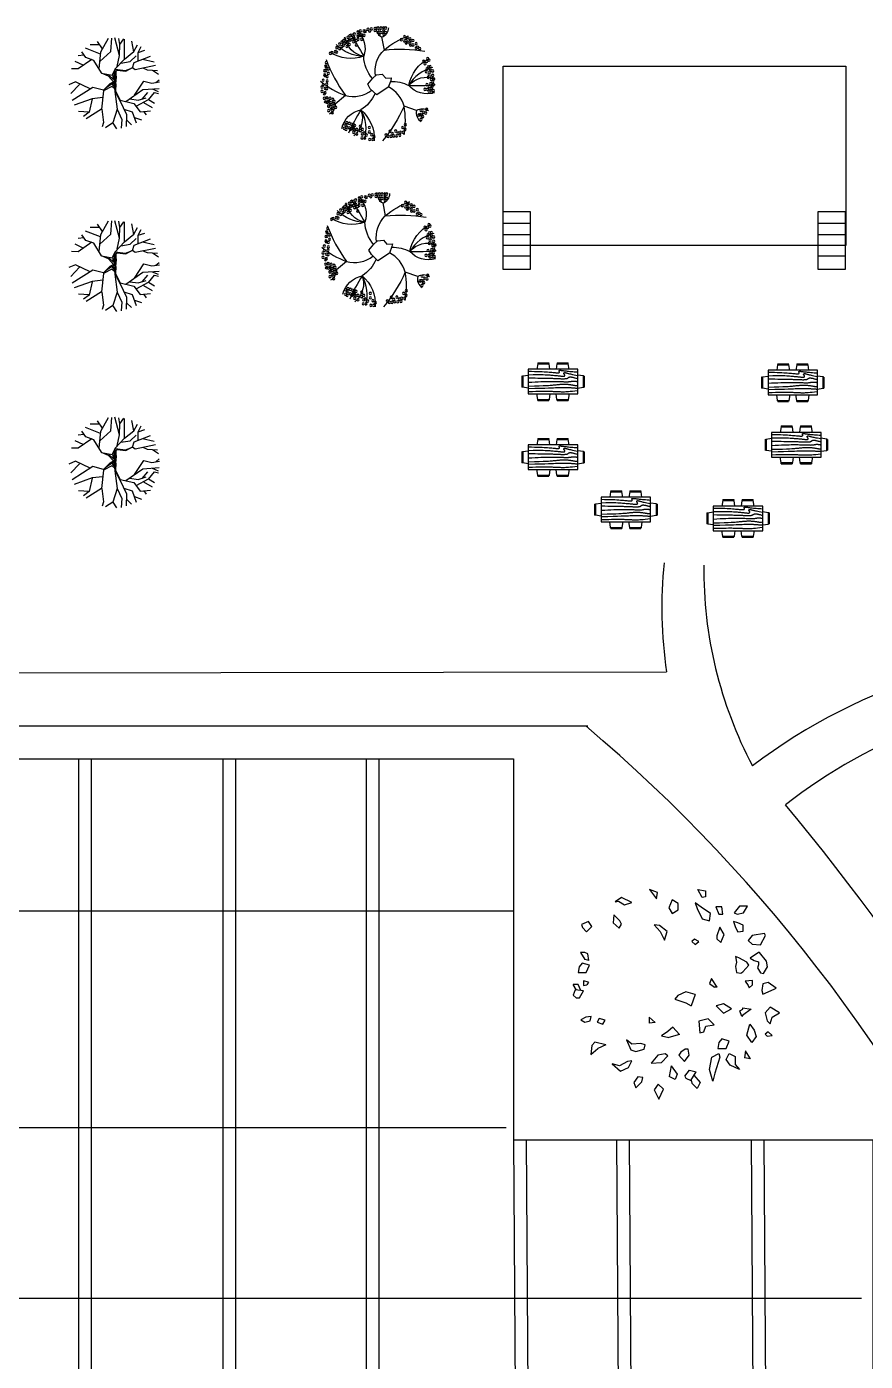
# Model space of a CAD drawing. Header units: millimetres. Extents: x -17017 to 2697, y 1903 to 18260.
# Drawn here: x -16960.28 to -16956.95, y 18242.68 to 18247.98 of the extents above; entities that cross this region are included whole.
import ezdxf

# ---------------------------------------------------------------- set-up
doc = ezdxf.new("R2010")
doc.units = ezdxf.units.MM
doc.linetypes.add('0', pattern=[0])
for name, color, linetype in [('1', 7, 'Continuous'), ('3DJORDAN', 30, 'Continuous'), ('55', 7, 'Continuous'), ('CAY', 94, 'Continuous'), ('TF1', 6, 'Continuous')]:
    doc.layers.add(name, color=color, linetype=linetype)

# ---------------------------------------------------------------- blocks, each defined once
blk = doc.blocks.new('A$C5AA32782')
at = {"layer": 'CAY'}
for p, q in [((452.9, 931.4, 0), (426.3, 893.8, 0)), ((456.2, 922, 0), (452.9, 931.4, 0)), ((479.5, 870.3, 0), (456.2, 922, 0)), ((566, 945.5, 0), (539.4, 903.2, 0)), ((585.9, 912.6, 0), (566, 945.5, 0)), ((211.1, 882.5, 0), (201.2, 877.8, 0)), ((201.2, 877.8, 0), (211.1, 821.4, 0)), ((254.4, 859, 0), (211.1, 882.5, 0)), ((251, 821.4, 0), (254.4, 859, 0)), ((328.5, 887.1, 0), (288.5, 854.2, 0)), ((355.1, 891.8, 0), (328.5, 887.1, 0)), ((385, 873, 0), (355.1, 891.8, 0)), ((358.4, 844.8, 0), (381.7, 858.9, 0)), ((381.7, 858.9, 0), (385, 873, 0)), ((426.3, 893.8, 0), (432.9, 870.3, 0)), ((432.9, 870.3, 0), (462.9, 865.6, 0)), ((462.9, 865.6, 0), (479.5, 870.3, 0)), ((539.4, 903.2, 0), (566, 879.7, 0)), ((566, 879.7, 0), (602.6, 889.1, 0)), ((615.9, 903.2, 0), (585.9, 912.6, 0)), ((602.6, 889.1, 0), (615.9, 903.2, 0)), ((669.1, 912.6, 0), (652.5, 893.8, 0)), ((652.5, 893.8, 0), (662.4, 879.7, 0)), ((662.4, 879.7, 0), (672.4, 889.1, 0)), ((672.4, 889.1, 0), (669.1, 912.6, 0)), ((107, 781, 0), (77, 799.8, 0)), ((77, 799.8, 0), (77, 762.2, 0)), ((211.1, 821.4, 0), (234.4, 802.6, 0)), ((234.4, 802.6, 0), (251, 821.4, 0)), ((288.5, 854.2, 0), (288.5, 849.5, 0)), ((288.5, 849.5, 0), (315.2, 811.9, 0)), ((333.7, 796.5, 0), (313.8, 759, 0)), ((315.2, 811.9, 0), (325.1, 830.7, 0)), ((325.1, 830.7, 0), (331.8, 849.5, 0)), ((331.8, 849.5, 0), (345.1, 849.5, 0)), ((347, 805.9, 0), (333.7, 796.5, 0)), ((345.1, 849.5, 0), (358.4, 844.8, 0)), ((377, 777.7, 0), (347, 805.9, 0)), ((436.8, 821.9, 0), (416.8, 821.9, 0)), ((416.8, 821.9, 0), (420.1, 789, 0)), ((420.1, 789, 0), (440.1, 803.1, 0)), ((450.1, 807.8, 0), (436.8, 821.9, 0)), ((440.1, 803.1, 0), (450.1, 807.8, 0)), ((542.4, 778.7, 0), (549.1, 816.3, 0)), ((549.1, 816.3, 0), (575.7, 778.7, 0)), ((617.8, 810.6, 0), (644.5, 829.4, 0)), ((667.7, 796.5, 0), (617.8, 810.6, 0)), ((644.5, 829.4, 0), (674.4, 838.7, 0)), ((701, 820, 0), (667.7, 796.5, 0)), ((674.4, 838.7, 0), (701, 820, 0)), ((776.2, 813.8, 0), (739, 790.4, 0)), ((776.2, 813.8, 0), (772.2, 785.7, 0)), ((77, 762.2, 0), (107, 738.7, 0)), ((113.6, 752.8, 0), (107, 781, 0)), ((107, 738.7, 0), (113.6, 752.8, 0)), ((152.9, 755.4, 0), (147.3, 735.9, 0)), ((147.3, 735.9, 0), (175, 743.7, 0)), ((163.9, 778.9, 0), (152.9, 755.4, 0)), ((191.6, 778.9, 0), (163.9, 778.9, 0)), ((175, 743.7, 0), (194.4, 755.4, 0)), ((194, 755.2, 0), (191.6, 778.9, 0)), ((313.8, 759, 0), (307.1, 744.9, 0)), ((307.1, 744.9, 0), (333.7, 749.6, 0)), ((333.7, 749.6, 0), (353.7, 744.9, 0)), ((353.7, 744.9, 0), (380.3, 749.6, 0)), ((383.6, 768.3, 0), (377, 777.7, 0)), ((380.3, 749.6, 0), (383.6, 768.3, 0)), ((549.1, 778.7, 0), (542.4, 778.7, 0)), ((555.7, 764.6, 0), (549.1, 778.7, 0)), ((582.4, 774, 0), (555.7, 764.6, 0)), ((575.7, 778.7, 0), (582.4, 774, 0)), ((739, 790.4, 0), (772.2, 785.7, 0)), ((752.3, 715.2, 0), (765.6, 743.4, 0)), ((765.6, 743.4, 0), (802.2, 743.4, 0)), ((802.2, 743.4, 0), (825.4, 762.2, 0)), ((825.4, 762.2, 0), (805.5, 719.9, 0)), ((113.6, 687.1, 0), (80.3, 682.4, 0)), ((80.3, 682.4, 0), (80.3, 654.2, 0)), ((113.6, 668.3, 0), (113.6, 687.1, 0)), ((206.1, 691.9, 0), (172.9, 673.1, 0)), ((172.9, 673.1, 0), (212.8, 659, 0)), ((242.7, 677.8, 0), (206.1, 691.9, 0)), ((226.1, 659, 0), (242.7, 677.8, 0)), ((547, 726.4, 0), (523.7, 688.8, 0)), ((523.7, 688.8, 0), (533.7, 655.9, 0)), ((533.7, 655.9, 0), (566.9, 688.8, 0)), ((566.9, 688.8, 0), (547, 726.4, 0)), ((695, 715.3, 0), (685, 682.5, 0)), ((685, 682.5, 0), (701.6, 668.4, 0)), ((728.2, 701.2, 0), (695, 715.3, 0)), ((728.2, 663.7, 0), (728.2, 701.2, 0)), ((778.9, 701.1, 0), (752.3, 715.2, 0)), ((752.3, 668.3, 0), (768.9, 673, 0)), ((768.9, 673, 0), (842.1, 649.5, 0)), ((805.5, 719.9, 0), (778.9, 701.1, 0)), ((80.3, 654.2, 0), (113.6, 668.3, 0)), ((110.8, 630, 0), (80.9, 587.7, 0)), ((144.1, 625.3, 0), (110.8, 630, 0)), ((134.1, 592.4, 0), (144.1, 625.3, 0)), ((212.8, 659, 0), (226.1, 659, 0)), ((447.5, 660.3, 0), (407.6, 634.6, 0)), ((407.6, 634.6, 0), (430.9, 625.3, 0)), ((430.9, 625.3, 0), (447.5, 648.7, 0)), ((447.5, 660.3, 0), (447.5, 648.7, 0)), ((619.8, 646.7, 0), (593.2, 618.5, 0)), ((593.2, 618.5, 0), (603.2, 576.2, 0)), ((626.5, 609.1, 0), (619.8, 646.7, 0)), ((701.6, 668.4, 0), (728.2, 663.7, 0)), ((768.9, 635.4, 0), (752.3, 668.3, 0)), ((825.4, 626, 0), (768.9, 635.4, 0)), ((878.7, 640.1, 0), (825.4, 626, 0)), ((842.1, 649.5, 0), (878.7, 640.1, 0)), ((0.4, 572.3, 0), (5.9, 607.5, 0)), ((36.4, 591.8, 0), (0.4, 572.3, 0)), ((5.9, 607.5, 0), (33.6, 607.5, 0)), ((33.6, 607.5, 0), (36.4, 591.8, 0)), ((80.9, 587.7, 0), (60.9, 559.5, 0)), ((60.9, 559.5, 0), (87.6, 568.9, 0)), ((87.6, 568.9, 0), (134.1, 592.4, 0)), ((238.2, 576, 0), (227.1, 556.4, 0)), ((227.1, 556.4, 0), (238.2, 544.7, 0)), ((252.1, 560.3, 0), (238.2, 576, 0)), ((238.2, 544.7, 0), (252.1, 560.3, 0)), ((480.7, 559.5, 0), (469.6, 517.6, 0)), ((480.7, 559.5, 0), (532.8, 541.1, 0)), ((603.2, 576.2, 0), (656.4, 580.9, 0)), ((653.1, 599.7, 0), (626.5, 609.1, 0)), ((656.4, 580.9, 0), (653.1, 599.7, 0)), ((827.9, 533.9, 0), (835.1, 563.5, 0)), ((875, 540, 0), (835.1, 563.5, 0)), ((851.7, 554.1, 0), (885, 582.3, 0)), ((885, 582.3, 0), (911.6, 568.2, 0)), ((911.6, 568.2, 0), (888.3, 544.7, 0)), ((469.6, 517.6, 0), (486.2, 480, 0)), ((502.9, 465.9, 0), (519.5, 517.6, 0)), ((519.5, 517.6, 0), (532.8, 541.1, 0)), ((758.9, 532, 0), (732.3, 527.3, 0)), ((732.3, 527.3, 0), (732.3, 513.2, 0)), ((732.3, 513.2, 0), (745.6, 494.4, 0)), ((745.6, 494.4, 0), (758.9, 485, 0)), ((788.5, 511.1, 0), (758.9, 532, 0)), ((788.5, 511.1, 0), (758.9, 485, 0)), ((855.1, 511.8, 0), (827.9, 533.9, 0)), ((855.1, 511.8, 0), (865, 516.5, 0)), ((865, 516.5, 0), (875, 540, 0)), ((873.9, 540.7, 0), (888.3, 544.7, 0)), ((63.9, 482, 0), (47.2, 453.8, 0)), ((47.2, 453.8, 0), (83.8, 439.7, 0)), ((93.8, 482, 0), (63.9, 482, 0)), ((83.8, 439.7, 0), (110.4, 453.8, 0)), ((110.4, 453.8, 0), (93.8, 482, 0)), ((192.8, 430.8, 0), (165.1, 395.5, 0)), ((231.6, 419, 0), (192.8, 430.8, 0)), ((486.2, 480, 0), (502.9, 465.9, 0)), ((664, 488.3, 0), (631.4, 457.6, 0)), ((631.4, 457.6, 0), (651.4, 434.1, 0)), ((651.4, 434.1, 0), (671.4, 405.9, 0)), ((664, 488.3, 0), (678, 438.8, 0)), ((671.4, 405.9, 0), (678, 438.8, 0)), ((762.3, 435, 0), (752.8, 421.6, 0)), ((793.1, 404.9, 0), (762.3, 435, 0)), ((807.7, 450.2, 0), (846.9, 477.9, 0)), ((807.7, 450.2, 0), (856.9, 440.3, 0)), ((846.9, 477.9, 0), (870.2, 468.5, 0)), ((870.2, 468.5, 0), (856.9, 440.3, 0)), ((13.3, 387.6, 0), (0, 350, 0)), ((0, 350, 0), (43.2, 382.9, 0)), ((43.2, 382.9, 0), (13.3, 387.6, 0)), ((162.3, 372.1, 0), (192.8, 399.5, 0)), ((165.1, 395.5, 0), (162.3, 372.1, 0)), ((192.8, 399.5, 0), (231.6, 419, 0)), ((609.3, 376.3, 0), (585.9, 348.8, 0)), ((609.3, 376.3, 0), (612.6, 348.8, 0)), ((752.8, 421.6, 0), (759.9, 388.1, 0)), ((759.9, 388.1, 0), (795.4, 358, 0)), ((795.4, 358, 0), (793.1, 404.9, 0)), ((915.7, 415.1, 0), (891.6, 389.5, 0)), ((891.6, 389.5, 0), (918.8, 372.4, 0)), ((961, 393.8, 0), (915.7, 415.1, 0)), ((918.8, 372.4, 0), (961, 393.8, 0)), ((585.9, 348.8, 0), (612.6, 348.8, 0)), ((712.3, 330, 0), (705.7, 311.2, 0)), ((705.7, 311.2, 0), (709, 268.9, 0)), ((732.3, 325.3, 0), (712.3, 330, 0)), ((742.3, 287.7, 0), (732.3, 325.3, 0)), ((862, 320.6, 0), (858.7, 297.1, 0)), ((882, 315.9, 0), (862, 320.6, 0)), ((908.6, 287.7, 0), (882, 315.9, 0)), ((60.4, 268.9, 0), (37.1, 221.9, 0)), ((70.4, 236, 0), (60.4, 268.9, 0)), ((709, 268.9, 0), (689.1, 245.4, 0)), ((689.1, 245.4, 0), (735.6, 264.2, 0)), ((735.6, 264.2, 0), (742.3, 287.7, 0)), ((815.5, 254.8, 0), (785.5, 268.9, 0)), ((785.5, 268.9, 0), (788.8, 250.1, 0)), ((788.8, 250.1, 0), (808.8, 212.5, 0)), ((788.8, 250.1, 0), (808.8, 212.5, 0)), ((832.1, 217.2, 0), (815.5, 254.8, 0)), ((858.7, 297.1, 0), (885.3, 278.3, 0)), ((885.3, 278.3, 0), (908.6, 287.7, 0)), ((37.1, 221.9, 0), (57.1, 193.7, 0)), ((53.7, 207.8, 0), (70.4, 236, 0)), ((57.1, 193.7, 0), (53.7, 207.8, 0)), ((144.4, 214.7, 0), (116.7, 187.3, 0)), ((116.7, 187.3, 0), (152.8, 183.4, 0)), ((158.3, 222.5, 0), (144.4, 214.7, 0)), ((152.8, 183.4, 0), (177.7, 210.8, 0)), ((177.7, 210.8, 0), (158.3, 222.5, 0)), ((798.8, 179.6, 0), (832.1, 217.2, 0)), ((808.8, 212.5, 0), (798.8, 179.6, 0)), ((598.8, 147.3, 0), (591.7, 120.5, 0)), ((617.8, 137.2, 0), (598.8, 147.3, 0)), ((608.3, 110.5, 0), (617.8, 137.2, 0)), ((711.9, 149.9, 0), (699, 99.8, 0)), ((711.9, 149.9, 0), (729, 113.9, 0)), ((170.2, 85.7, 0), (146.9, 71.6, 0)), ((146.9, 71.6, 0), (160.2, 38.7, 0)), ((193.4, 62.2, 0), (170.2, 85.7, 0)), ((173.5, 43.4, 0), (193.4, 62.2, 0)), ((294.7, 67.6, 0), (288.1, 53.5, 0)), ((325.8, 72.5, 0), (294.7, 67.6, 0)), ((325.8, 72.5, 0), (321.3, 53.5, 0)), ((347.3, 75.1, 0), (337.3, 42.2, 0)), ((380.6, 61, 0), (347.3, 75.1, 0)), ((424.6, 70.4, 0), (418.1, 47.4, 0)), ((424.6, 70.4, 0), (437.5, 63.1, 0)), ((440.3, 47.4, 0), (437.5, 63.1, 0)), ((601.4, 77.9, 0), (581.4, 82.6, 0)), ((581.4, 82.6, 0), (584.8, 59.1, 0)), ((591.7, 120.5, 0), (608.3, 110.5, 0)), ((608, 54.4, 0), (601.4, 77.9, 0)), ((699, 99.8, 0), (715.7, 85.7, 0)), ((715.7, 85.7, 0), (755.6, 81, 0)), ((755.6, 81, 0), (729, 113.9, 0)), ((160.2, 38.7, 0), (173.5, 43.4, 0)), ((288.1, 53.5, 0), (288.1, 34.7, 0)), ((288.1, 34.7, 0), (321.3, 53.5, 0)), ((337.3, 42.2, 0), (354, 28.1, 0)), ((354, 28.1, 0), (380.6, 23.4, 0)), ((380.6, 23.4, 0), (380.6, 61, 0)), ((418.1, 47.4, 0), (440.3, 47.4, 0)), ((462.9, 36.2, 0), (435.8, 23.5, 0)), ((435.8, 23.5, 0), (435.8, 0, 0)), ((461.1, 15.9, 0), (435.8, 0, 0)), ((463.9, 47.9, 0), (460.6, 10.4, 0)), ((460.6, 10.4, 0), (483.9, 1, 0)), ((497.2, 29.2, 0), (463.9, 47.9, 0)), ((483.9, 1, 0), (497.2, 15.1, 0)), ((497.2, 15.1, 0), (497.2, 29.2, 0)), ((584.8, 59.1, 0), (598.1, 35.6, 0)), ((598.1, 35.6, 0), (608, 54.4, 0))]:
    blk.add_line(p, q, dxfattribs=at)
blk = doc.blocks.new('A$C11321BC5')
at = {"layer": 'CAY', "linetype": 'Continuous'}
for p, q in [((194, 519), (144, 647)), ((169, 584), (190, 678)), ((250, 525), (217, 688)), ((252, 622), (258, 704)), ((255, 663), (287, 712)), ((353, 689), (331, 717)), ((342, 596), (358, 658)), ((358, 658), (349, 719)), ((408, 588), (400, 717)), ((405, 662), (425, 709)), ((433, 680), (441, 711)), ((491, 632), (433, 680)), ((489, 632), (518, 680)), ((513, 593), (553, 660)), ((587, 566), (579, 647)), ((108, 515), (54, 545)), ((115, 550), (69, 573)), ((115, 550), (98, 604)), ((181, 550), (115, 550)), ((186, 486), (142, 535)), ((238, 586), (252, 622)), ((455, 520), (342, 596)), ((503, 451), (408, 588)), ((485, 581), (433, 627)), ((493, 550), (474, 614)), ((484, 483), (493, 550)), ((541, 533), (489, 632)), ((519, 515), (587, 566)), ((585, 594), (611, 614)), ((585, 502), (674, 535)), ((630, 520), (650, 575)), ((53, 405), (8, 435)), ((167, 442), (10, 442)), ((109, 515), (26, 499)), ((167, 442), (108, 515)), ((246, 368), (167, 442)), ((199, 412), (186, 486)), ((237, 504), (194, 519)), ((235, 504), (250, 525)), ((263, 451), (235, 504)), ((258, 450), (237, 504)), ((248, 368), (258, 450)), ((256, 384), (263, 451)), ((494, 407), (519, 515)), ((496, 404), (608, 456)), ((564, 435), (585, 502)), ((608, 456), (703, 455)), ((651, 456), (689, 496)), ((139, 402), (0, 364)), ((108, 333), (1, 341)), ((53, 405), (5, 396)), ((139, 402), (53, 405)), ((187, 246), (108, 333)), ((227, 384), (139, 402)), ((278, 359), (246, 368)), ((312, 368), (248, 368)), ((295, 343), (253, 366)), ((263, 374), (256, 384)), ((301, 376), (263, 374)), ((354, 363), (278, 359)), ((280, 258), (295, 343)), ((295, 317), (329, 353)), ((329, 353), (299, 351)), ((308, 379), (301, 376)), ((347, 353), (304, 315)), ((364, 373), (308, 379)), ((363, 369), (312, 368)), ((362, 327), (347, 353)), ((416, 272), (362, 327)), ((363, 369), (420, 364)), ((364, 373), (419, 369)), ((385, 359), (364, 343)), ((364, 343), (396, 297)), ((366, 359), (424, 364)), ((402, 363), (385, 341)), ((385, 341), (419, 276)), ((419, 369), (494, 407)), ((420, 364), (496, 404)), ((424, 364), (566, 384)), ((566, 384), (646, 420)), ((566, 384), (673, 350)), ((646, 420), (716, 414)), ((673, 350), (712, 291)), ((675, 350), (720, 379)), ((110, 254), (1, 315)), ((87, 266), (28, 228)), ((55, 245), (55, 169)), ((128, 251), (82, 131)), ((245, 240), (110, 254)), ((278, 258), (178, 199)), ((304, 315), (280, 258)), ((415, 274), (392, 190)), ((396, 297), (418, 274)), ((419, 276), (565, 259)), ((473, 269), (482, 184)), ((565, 259), (642, 136)), ((566, 261), (670, 276)), ((670, 276), (705, 264)), ((156, 135), (111, 102)), ((136, 118), (141, 74)), ((178, 199), (156, 135)), ((171, 182), (246, 74)), ((217, 113), (187, 51)), ((405, 169), (349, 54)), ((392, 190), (497, 26)), ((482, 184), (533, 43)), ((484, 184), (590, 161)), ((589, 161), (584, 77)), ((590, 161), (623, 117)), ((246, 74), (244, 20)), ((349, 54), (371, 0)), ((370, 85), (442, 16))]:
    blk.add_line(p, q, dxfattribs=at)
blk.add_circle((360, 360), 7.5, dxfattribs=at)
blk = doc.blocks.new('table-6')
at = {"color": 0, "linetype": 'ByBlock'}
for p, q in [((0, 0), (-2, 0)), ((-2, 0), (-2, -1)), ((-1.618, 0.222), (-1.652, 0)), ((-1.618, 0.222), (-1.16, 0.222)), ((-1.611, 0.264), (-1.615, 0.236)), ((-1.162, 0.236), (-1.615, 0.236)), ((-1.611, 0.264), (-1.167, 0.264)), ((-1.162, 0.236), (-1.167, 0.264)), ((-1.125, 0), (-1.16, 0.222)), ((-0.84, 0.222), (-0.875, 0)), ((-0.84, 0.222), (-0.382, 0.222)), ((-0.833, 0.264), (-0.838, 0.236)), ((-0.384, 0.236), (-0.838, 0.236)), ((-0.833, 0.264), (-0.389, 0.264)), ((-0.385, 0.236), (-0.389, 0.264)), ((-0.348, 0), (-0.382, 0.222)), ((0, -1), (0, 0)), ((-2.264, -0.278), (-2.236, -0.273)), ((-2.264, -0.278), (-2.264, -0.722)), ((-2.236, -0.727), (-2.236, -0.274)), ((-2.222, -0.271), (-2, -0.237)), ((-2.222, -0.271), (-2.222, -0.729)), ((-2, -0.083), (-1.866, -0.084)), ((-2, -0.222), (-1.805, -0.218)), ((-2, -0.347), (-1.853, -0.352)), ((-2, -0.528), (-1.855, -0.518)), ((-1.866, -0.084), (-1.745, -0.086)), ((-1.855, -0.518), (-1.723, -0.511)), ((-1.853, -0.352), (-1.724, -0.355)), ((-1.805, -0.218), (-1.644, -0.217)), ((-1.745, -0.086), (-1.635, -0.088)), ((-1.724, -0.355), (-1.611, -0.358)), ((-1.723, -0.511), (-1.601, -0.505)), ((-1.644, -0.217), (-1.512, -0.217)), ((-1.635, -0.088), (-1.535, -0.092)), ((-1.611, -0.358), (-1.512, -0.36)), ((-1.601, -0.505), (-1.49, -0.5)), ((-1.535, -0.092), (-1.445, -0.096)), ((-1.512, -0.217), (-1.405, -0.218)), ((-1.512, -0.36), (-1.425, -0.361)), ((-1.49, -0.5), (-1.389, -0.496)), ((-1.445, -0.096), (-1.364, -0.101)), ((-1.425, -0.361), (-1.349, -0.362)), ((-1.405, -0.218), (-1.318, -0.221)), ((-1.389, -0.496), (-1.296, -0.494)), ((-1.364, -0.101), (-1.289, -0.106)), ((-1.349, -0.362), (-1.281, -0.363)), ((-1.318, -0.221), (-1.247, -0.225)), ((-1.296, -0.494), (-1.211, -0.493)), ((-1.289, -0.106), (-1.221, -0.111)), ((-1.281, -0.363), (-1.22, -0.363)), ((-1.247, -0.225), (-1.187, -0.229)), ((-1.221, -0.111), (-1.158, -0.116)), ((-1.22, -0.363), (-1.164, -0.364)), ((-1.211, -0.493), (-1.132, -0.492)), ((-1.187, -0.229), (-1.133, -0.234)), ((-1.164, -0.364), (-1.113, -0.366)), ((-1.158, -0.116), (-1.1, -0.121)), ((-1.133, -0.234), (-1.082, -0.238)), ((-1.132, -0.492), (-1.059, -0.492)), ((-1.113, -0.366), (-1.065, -0.367)), ((-1.1, -0.121), (-1.047, -0.126)), ((-1.082, -0.238), (-1.034, -0.242)), ((-1.065, -0.367), (-1.021, -0.368)), ((-1.059, -0.492), (-0.992, -0.492)), ((-1.047, -0.126), (-0.999, -0.131)), ((-1.034, -0.242), (-0.988, -0.246)), ((-1.021, -0.368), (-0.979, -0.37)), ((-0.999, -0.131), (-0.956, -0.135)), ((-0.992, -0.492), (-0.93, -0.493)), ((-0.988, -0.246), (-0.944, -0.25)), ((-0.979, -0.37), (-0.938, -0.372)), ((-0.956, -0.135), (-0.917, -0.138)), ((-0.944, -0.25), (-0.902, -0.253)), ((-0.938, -0.372), (-0.899, -0.373)), ((-0.93, -0.493), (-0.872, -0.494)), ((-0.917, -0.138), (-0.883, -0.141)), ((-0.902, -0.253), (-0.863, -0.257)), ((-0.899, -0.373), (-0.861, -0.375)), ((-0.883, -0.141), (-0.854, -0.144)), ((-0.872, -0.494), (-0.818, -0.495)), ((-0.863, -0.257), (-0.826, -0.26)), ((-0.861, -0.375), (-0.823, -0.377)), ((-0.854, -0.144), (-0.829, -0.145)), ((-0.829, -0.145), (-0.809, -0.145)), ((-0.826, -0.26), (-0.792, -0.264)), ((-0.823, -0.377), (-0.785, -0.378)), ((-0.818, -0.495), (-0.768, -0.497)), ((-0.809, -0.145), (-0.792, -0.145)), ((-0.792, -0.145), (-0.778, -0.144)), ((-0.792, -0.264), (-0.76, -0.267)), ((-0.785, -0.378), (-0.748, -0.38)), ((-0.778, -0.144), (-0.768, -0.142)), ((-0.768, -0.142), (-0.759, -0.14)), ((-0.768, -0.497), (-0.72, -0.498)), ((-0.76, -0.267), (-0.731, -0.271)), ((-0.759, -0.14), (-0.753, -0.138)), ((-0.757, -0.059), (-0.755, -0.056)), ((-0.757, -0.063), (-0.757, -0.059)), ((-0.757, -0.066), (-0.757, -0.063)), ((-0.757, -0.069), (-0.757, -0.066)), ((-0.756, -0.073), (-0.757, -0.069)), ((-0.754, -0.076), (-0.756, -0.073)), ((-0.755, -0.056), (-0.753, -0.053)), ((-0.752, -0.08), (-0.754, -0.076)), ((-0.753, -0.053), (-0.75, -0.051)), ((-0.753, -0.138), (-0.748, -0.134)), ((-0.75, -0.084), (-0.752, -0.08)), ((-0.75, -0.051), (-0.747, -0.048)), ((-0.747, -0.087), (-0.75, -0.084)), ((-0.748, -0.134), (-0.744, -0.131)), ((-0.748, -0.38), (-0.712, -0.381)), ((-0.747, -0.048), (-0.743, -0.046)), ((-0.745, -0.091), (-0.747, -0.087)), ((-0.743, -0.095), (-0.745, -0.091)), ((-0.744, -0.131), (-0.741, -0.127)), ((-0.743, -0.046), (-0.738, -0.045)), ((-0.741, -0.1), (-0.743, -0.095)), ((-0.739, -0.104), (-0.741, -0.1)), ((-0.741, -0.127), (-0.739, -0.122)), ((-0.738, -0.109), (-0.739, -0.104)), ((-0.739, -0.122), (-0.738, -0.118)), ((-0.738, -0.045), (-0.733, -0.044)), ((-0.738, -0.113), (-0.738, -0.109)), ((-0.738, -0.118), (-0.738, -0.113)), ((-0.733, -0.044), (-0.726, -0.043)), ((-0.731, -0.271), (-0.704, -0.274)), ((-0.726, -0.043), (-0.719, -0.043)), ((-0.72, -0.498), (-0.676, -0.5)), ((-0.719, -0.043), (-0.71, -0.043)), ((-0.712, -0.381), (-0.677, -0.383)), ((-0.71, -0.043), (-0.699, -0.044)), ((-0.704, -0.274), (-0.68, -0.277)), ((-0.699, -0.044), (-0.687, -0.045)), ((-0.687, -0.045), (-0.674, -0.046)), ((-0.68, -0.277), (-0.658, -0.28)), ((-0.677, -0.383), (-0.644, -0.383)), ((-0.676, -0.5), (-0.634, -0.502)), ((-0.674, -0.046), (-0.658, -0.048)), ((-0.658, -0.048), (-0.64, -0.051)), ((-0.658, -0.28), (-0.638, -0.282)), ((-0.644, -0.383), (-0.612, -0.384)), ((-0.64, -0.051), (-0.619, -0.053)), ((-0.638, -0.282), (-0.62, -0.284)), ((-0.634, -0.502), (-0.593, -0.503)), ((-0.62, -0.284), (-0.604, -0.285)), ((-0.619, -0.053), (-0.595, -0.056)), ((-0.612, -0.384), (-0.583, -0.384)), ((-0.604, -0.285), (-0.59, -0.285)), ((-0.595, -0.056), (-0.568, -0.06)), ((-0.593, -0.503), (-0.556, -0.505)), ((-0.59, -0.285), (-0.578, -0.285)), ((-0.583, -0.384), (-0.557, -0.384)), ((-0.578, -0.285), (-0.568, -0.285)), ((-0.568, -0.06), (-0.538, -0.064)), ((-0.568, -0.285), (-0.559, -0.283)), ((-0.561, -0.164), (-0.56, -0.16)), ((-0.561, -0.169), (-0.561, -0.164)), ((-0.56, -0.174), (-0.561, -0.169)), ((-0.56, -0.16), (-0.558, -0.155)), ((-0.559, -0.179), (-0.56, -0.174)), ((-0.557, -0.184), (-0.559, -0.179)), ((-0.559, -0.283), (-0.551, -0.281)), ((-0.558, -0.155), (-0.555, -0.151)), ((-0.554, -0.189), (-0.557, -0.184)), ((-0.557, -0.384), (-0.533, -0.383)), ((-0.556, -0.505), (-0.52, -0.506)), ((-0.555, -0.151), (-0.551, -0.147)), ((-0.551, -0.194), (-0.554, -0.189)), ((-0.551, -0.147), (-0.546, -0.144)), ((-0.547, -0.2), (-0.551, -0.194)), ((-0.551, -0.281), (-0.545, -0.279)), ((-0.543, -0.205), (-0.547, -0.2)), ((-0.546, -0.144), (-0.54, -0.141)), ((-0.545, -0.279), (-0.539, -0.276)), ((-0.539, -0.21), (-0.543, -0.205)), ((-0.54, -0.141), (-0.533, -0.138)), ((-0.535, -0.215), (-0.539, -0.21)), ((-0.539, -0.276), (-0.535, -0.273)), ((-0.538, -0.064), (-0.503, -0.068)), ((-0.532, -0.22), (-0.535, -0.215)), ((-0.535, -0.273), (-0.531, -0.269)), ((-0.533, -0.138), (-0.526, -0.137)), ((-0.533, -0.383), (-0.511, -0.382)), ((-0.528, -0.226), (-0.532, -0.22)), ((-0.531, -0.269), (-0.527, -0.265)), ((-0.525, -0.231), (-0.528, -0.226)), ((-0.527, -0.265), (-0.525, -0.261)), ((-0.526, -0.137), (-0.518, -0.136)), ((-0.523, -0.236), (-0.525, -0.231)), ((-0.525, -0.261), (-0.523, -0.256)), ((-0.522, -0.241), (-0.523, -0.236)), ((-0.523, -0.256), (-0.522, -0.251)), ((-0.521, -0.246), (-0.522, -0.241)), ((-0.522, -0.251), (-0.521, -0.246)), ((-0.52, -0.506), (-0.487, -0.507)), ((-0.518, -0.136), (-0.509, -0.137)), ((-0.511, -0.382), (-0.492, -0.381)), ((-0.509, -0.137), (-0.5, -0.138)), ((-0.503, -0.068), (-0.464, -0.072)), ((-0.5, -0.138), (-0.491, -0.14)), ((-0.492, -0.381), (-0.474, -0.379)), ((-0.491, -0.14), (-0.479, -0.144)), ((-0.487, -0.507), (-0.456, -0.507)), ((-0.479, -0.144), (-0.467, -0.148)), ((-0.474, -0.379), (-0.459, -0.376)), ((-0.467, -0.148), (-0.452, -0.152)), ((-0.464, -0.072), (-0.421, -0.076)), ((-0.459, -0.376), (-0.445, -0.374)), ((-0.456, -0.507), (-0.427, -0.508)), ((-0.452, -0.152), (-0.435, -0.158)), ((-0.445, -0.374), (-0.433, -0.37)), ((-0.435, -0.158), (-0.415, -0.164)), ((-0.433, -0.37), (-0.422, -0.367)), ((-0.427, -0.508), (-0.4, -0.507)), ((-0.422, -0.367), (-0.413, -0.363)), ((-0.421, -0.076), (-0.373, -0.081)), ((-0.415, -0.164), (-0.392, -0.17)), ((-0.413, -0.363), (-0.405, -0.358)), ((-0.405, -0.358), (-0.398, -0.354)), ((-0.4, -0.507), (-0.376, -0.506)), ((-0.398, -0.354), (-0.391, -0.349)), ((-0.392, -0.17), (-0.366, -0.177)), ((-0.391, -0.349), (-0.385, -0.345)), ((-0.385, -0.345), (-0.379, -0.34)), ((-0.379, -0.34), (-0.373, -0.336)), ((-0.376, -0.506), (-0.355, -0.504)), ((-0.373, -0.081), (-0.32, -0.086)), ((-0.373, -0.336), (-0.366, -0.331)), ((-0.366, -0.177), (-0.334, -0.184)), ((-0.366, -0.331), (-0.36, -0.327)), ((-0.36, -0.327), (-0.353, -0.324)), ((-0.355, -0.504), (-0.335, -0.502)), ((-0.353, -0.324), (-0.346, -0.321)), ((-0.346, -0.321), (-0.338, -0.318)), ((-0.338, -0.318), (-0.329, -0.315)), ((-0.335, -0.502), (-0.316, -0.499)), ((-0.334, -0.184), (-0.298, -0.192)), ((-0.329, -0.315), (-0.32, -0.314)), ((-0.32, -0.086), (-0.264, -0.091)), ((-0.32, -0.314), (-0.31, -0.312)), ((-0.316, -0.499), (-0.299, -0.497)), ((-0.31, -0.312), (-0.299, -0.312)), ((-0.299, -0.312), (-0.288, -0.312)), ((-0.299, -0.497), (-0.284, -0.494)), ((-0.298, -0.192), (-0.255, -0.201)), ((-0.288, -0.312), (-0.275, -0.313)), ((-0.284, -0.494), (-0.269, -0.491)), ((-0.275, -0.313), (-0.262, -0.314)), ((-0.269, -0.491), (-0.255, -0.488)), ((-0.264, -0.091), (-0.203, -0.096)), ((-0.262, -0.314), (-0.249, -0.316)), ((-0.255, -0.201), (-0.204, -0.211)), ((-0.255, -0.488), (-0.241, -0.486)), ((-0.249, -0.316), (-0.235, -0.318)), ((-0.241, -0.486), (-0.228, -0.484)), ((-0.235, -0.318), (-0.221, -0.321)), ((-0.228, -0.484), (-0.214, -0.482)), ((-0.221, -0.321), (-0.206, -0.324)), ((-0.214, -0.482), (-0.201, -0.48)), ((-0.206, -0.324), (-0.191, -0.328)), ((-0.204, -0.211), (-0.146, -0.222)), ((-0.203, -0.096), (-0.139, -0.101)), ((-0.201, -0.48), (-0.187, -0.479)), ((-0.191, -0.328), (-0.175, -0.332)), ((-0.187, -0.479), (-0.173, -0.479)), ((-0.175, -0.332), (-0.156, -0.337)), ((-0.173, -0.479), (-0.159, -0.479)), ((-0.159, -0.479), (-0.144, -0.479)), ((-0.156, -0.337), (-0.135, -0.343)), ((-0.146, -0.222), (-0.078, -0.235)), ((-0.144, -0.479), (-0.128, -0.48)), ((-0.139, -0.101), (-0.071, -0.106)), ((-0.135, -0.343), (-0.11, -0.349)), ((-0.128, -0.48), (-0.111, -0.482)), ((-0.111, -0.482), (-0.095, -0.484)), ((-0.11, -0.349), (-0.079, -0.357)), ((-0.095, -0.484), (-0.079, -0.486)), ((-0.079, -0.357), (-0.043, -0.365)), ((-0.079, -0.486), (-0.064, -0.489)), ((-0.078, -0.235), (0, -0.25)), ((-0.071, -0.106), (0, -0.111)), ((-0.064, -0.489), (-0.05, -0.491)), ((-0.05, -0.491), (-0.038, -0.493)), ((-0.043, -0.365), (0, -0.375)), ((-0.038, -0.493), (-0.029, -0.495)), ((-0.029, -0.495), (-0.022, -0.497)), ((-0.022, -0.497), (-0.017, -0.498)), ((-0.017, -0.498), (-0.014, -0.499)), ((-0.014, -0.499), (-0.011, -0.499)), ((-0.011, -0.499), (-0.009, -0.5)), ((-0.009, -0.5), (-0.007, -0.5)), ((-0.007, -0.5), (-0.004, -0.5)), ((-0.004, -0.5), (0, -0.5)), ((0.222, -0.271), (0, -0.237)), ((0.222, -0.271), (0.222, -0.729)), ((0.264, -0.278), (0.236, -0.273)), ((0.236, -0.727), (0.236, -0.274)), ((0.264, -0.278), (0.264, -0.722)), ((-2.236, -0.727), (-2.264, -0.722)), ((-2, -0.763), (-2.222, -0.729)), ((-2, -0.681), (-1.755, -0.675)), ((-2, -0.778), (-1.733, -0.773)), ((-2, -0.903), (-1.836, -0.898)), ((-2, -1), (0, -1)), ((-1.836, -0.898), (-1.695, -0.895)), ((-1.755, -0.675), (-1.558, -0.67)), ((-1.733, -0.773), (-1.513, -0.767)), ((-1.695, -0.895), (-1.576, -0.892)), ((-1.618, -1.222), (-1.652, -1)), ((-1.576, -0.892), (-1.474, -0.891)), ((-1.558, -0.67), (-1.402, -0.665)), ((-1.513, -0.767), (-1.333, -0.763)), ((-1.474, -0.891), (-1.388, -0.89)), ((-1.402, -0.665), (-1.281, -0.66)), ((-1.388, -0.89), (-1.314, -0.89)), ((-1.333, -0.763), (-1.187, -0.758)), ((-1.314, -0.89), (-1.249, -0.89)), ((-1.281, -0.66), (-1.188, -0.655)), ((-1.249, -0.89), (-1.191, -0.891)), ((-1.191, -0.891), (-1.137, -0.892)), ((-1.188, -0.655), (-1.118, -0.65)), ((-1.187, -0.758), (-1.07, -0.753)), ((-1.125, -1), (-1.16, -1.222)), ((-1.137, -0.892), (-1.086, -0.893)), ((-1.118, -0.65), (-1.063, -0.646)), ((-1.086, -0.893), (-1.038, -0.895)), ((-1.07, -0.753), (-0.976, -0.749)), ((-1.063, -0.646), (-1.017, -0.641)), ((-1.038, -0.895), (-0.993, -0.896)), ((-1.017, -0.641), (-0.976, -0.637)), ((-0.993, -0.896), (-0.951, -0.898)), ((-0.976, -0.637), (-0.937, -0.633)), ((-0.976, -0.749), (-0.898, -0.746)), ((-0.951, -0.898), (-0.911, -0.899)), ((-0.937, -0.633), (-0.9, -0.629)), ((-0.911, -0.899), (-0.874, -0.901)), ((-0.9, -0.629), (-0.866, -0.626)), ((-0.898, -0.746), (-0.831, -0.743)), ((-0.84, -1.222), (-0.875, -1)), ((-0.874, -0.901), (-0.838, -0.903)), ((-0.866, -0.626), (-0.833, -0.622)), ((-0.838, -0.903), (-0.804, -0.905)), ((-0.833, -0.622), (-0.802, -0.619)), ((-0.831, -0.743), (-0.77, -0.741)), ((-0.804, -0.905), (-0.771, -0.906)), ((-0.802, -0.619), (-0.772, -0.616)), ((-0.772, -0.616), (-0.743, -0.613)), ((-0.771, -0.906), (-0.739, -0.908)), ((-0.77, -0.741), (-0.714, -0.739)), ((-0.743, -0.613), (-0.715, -0.611)), ((-0.739, -0.908), (-0.707, -0.909)), ((-0.715, -0.611), (-0.687, -0.609)), ((-0.714, -0.739), (-0.662, -0.738)), ((-0.707, -0.909), (-0.674, -0.91)), ((-0.687, -0.609), (-0.659, -0.607)), ((-0.674, -0.91), (-0.641, -0.911)), ((-0.662, -0.738), (-0.614, -0.737)), ((-0.659, -0.607), (-0.632, -0.605)), ((-0.641, -0.911), (-0.606, -0.911)), ((-0.632, -0.605), (-0.605, -0.604)), ((-0.614, -0.737), (-0.57, -0.737)), ((-0.606, -0.911), (-0.568, -0.911)), ((-0.605, -0.604), (-0.577, -0.604)), ((-0.577, -0.604), (-0.549, -0.604)), ((-0.57, -0.737), (-0.529, -0.737)), ((-0.568, -0.911), (-0.528, -0.91)), ((-0.549, -0.604), (-0.521, -0.604)), ((-0.529, -0.737), (-0.491, -0.738)), ((-0.528, -0.91), (-0.483, -0.908)), ((-0.521, -0.604), (-0.492, -0.605)), ((-0.492, -0.605), (-0.463, -0.607)), ((-0.491, -0.738), (-0.456, -0.738)), ((-0.483, -0.908), (-0.431, -0.906)), ((-0.463, -0.607), (-0.433, -0.609)), ((-0.456, -0.738), (-0.423, -0.739)), ((-0.433, -0.609), (-0.404, -0.612)), ((-0.431, -0.906), (-0.371, -0.901)), ((-0.423, -0.739), (-0.393, -0.741)), ((-0.404, -0.612), (-0.376, -0.615)), ((-0.393, -0.741), (-0.363, -0.742)), ((-0.348, -1), (-0.382, -1.222)), ((-0.376, -0.615), (-0.348, -0.618)), ((-0.371, -0.901), (-0.299, -0.895)), ((-0.363, -0.742), (-0.335, -0.743)), ((-0.348, -0.618), (-0.321, -0.622)), ((-0.335, -0.743), (-0.308, -0.745)), ((-0.321, -0.622), (-0.296, -0.625)), ((-0.308, -0.745), (-0.281, -0.747)), ((-0.299, -0.895), (-0.215, -0.886)), ((-0.296, -0.625), (-0.273, -0.628)), ((-0.281, -0.747), (-0.254, -0.749)), ((-0.273, -0.628), (-0.251, -0.632)), ((-0.254, -0.749), (-0.227, -0.751)), ((-0.251, -0.632), (-0.23, -0.635)), ((-0.23, -0.635), (-0.211, -0.639)), ((-0.227, -0.751), (-0.199, -0.753)), ((-0.215, -0.886), (-0.116, -0.875)), ((-0.211, -0.639), (-0.192, -0.642)), ((-0.199, -0.753), (-0.17, -0.756)), ((-0.192, -0.642), (-0.173, -0.645)), ((-0.173, -0.645), (-0.156, -0.649)), ((-0.17, -0.756), (-0.141, -0.758)), ((-0.156, -0.649), (-0.138, -0.652)), ((-0.141, -0.758), (-0.112, -0.76)), ((-0.138, -0.652), (-0.12, -0.655)), ((-0.12, -0.655), (-0.102, -0.657)), ((-0.116, -0.875), (0, -0.861)), ((-0.112, -0.76), (-0.083, -0.761)), ((-0.102, -0.657), (-0.084, -0.659)), ((-0.084, -0.659), (-0.067, -0.66)), ((-0.083, -0.761), (-0.054, -0.763)), ((-0.067, -0.66), (-0.049, -0.661)), ((-0.054, -0.763), (-0.027, -0.764)), ((-0.049, -0.661), (-0.032, -0.66)), ((-0.032, -0.66), (-0.016, -0.657)), ((-0.027, -0.764), (0, -0.764)), ((-0.016, -0.657), (0, -0.653)), ((0, -0.763), (0.222, -0.729)), ((0.236, -0.727), (0.264, -0.722)), ((-1.618, -1.222), (-1.16, -1.222)), ((-1.611, -1.264), (-1.615, -1.236)), ((-1.162, -1.236), (-1.615, -1.236)), ((-1.611, -1.264), (-1.167, -1.264)), ((-1.162, -1.236), (-1.167, -1.264)), ((-0.84, -1.222), (-0.382, -1.222)), ((-0.833, -1.264), (-0.838, -1.236)), ((-0.384, -1.236), (-0.838, -1.236)), ((-0.833, -1.264), (-0.389, -1.264)), ((-0.385, -1.236), (-0.389, -1.264))]:
    blk.add_line(p, q, dxfattribs=at)
blk = doc.blocks.new('Agac-p8')
at = {"layer": 'TF1', "color": 34}
for points in [[(16.3, 279.2, -0.2826), (-12.1, 229), (-24, 165.3, 0.08666), (-144.2, 235.3)], [(-12.1, 229, -0.332157), (-46.7, 274.3, 2.110716)], [(106.7, 260.8, 0.297027), (75.6, 134.5, 0.202579), (209.9, 191.6)], [(143.2, 243.7, 0.034752), (75.6, 134.5, 0.322006), (167.2, 228.6)], [(18.2, 39.4, 0.239145), (-24, 165.3, 0.066971), (-223.4, 158.9)], [(32.6, 25.4, 0.160891), (75.6, 134.5, 0.235359), (239.3, 154.7, 3.344811)], [(-261.4, 79.9, -0.202579), (-144.8, -7.9, 0.322006), (-272.1, 24.4)], [(-55.5, 12.1, 0.124299), (-144.8, -7.9, 0.235359), (-244.2, 123.8, 3.344811)], [(259.3, 119.2, -0.066971), (165.1, -56.7, -0.237273), (35.8, -31)], [(285.9, 12.4, -0.08666), (165.1, -56.7), (214.3, -98.8, 0.2826), (243.6, -148.6)], [(-269.7, -44, 0.297027), (-144.8, -7.9, -0.034752), (-273.2, -3.9)], [(-240.5, -131.5, -0.2826), (-182.8, -131), (-121.7, -109.5), (-121.7, -109.5, -0.217045), (-45, -15)], [(20.1, -46.5, 0.144947), (88.7, -127.5, 0.235359), (24.4, -279.4, 3.344811)], [(-122.2, -248.6, -0.08666), (-121.7, -109.5), (-121.7, -109.5, 0.066971), (-16.4, -279)], [(71, -272.4, -0.202579), (88.7, -127.5, 0.322006), (124.4, -253.9)], [(182.5, -217.7, 0.297027), (88.7, -127.5, -0.034752), (149.5, -240.7)], [(-182.8, -131, -0.332157), (-204.7, -183.7, 2.110716)]]:
    blk.add_lwpolyline(points, format="xyb", dxfattribs=at)
blk.add_lwpolyline([(-56.6, 15.2), (-44.5, -16.5), (12, -54.5), (43.1, -23.8), (55.3, -1.9), (31, 27.3), (13.4, 44), (-15.3, 46.8), (-32.3, 27.3), (-59.1, 29.8)], close=True, dxfattribs=at)
at = {"layer": 'TF1', "color": 82}
blk.add_lwpolyline([(214.3, -98.8, -0.332157), (270.9, -91.5, 2.110716)], format="xyb", dxfattribs=at)
for centre in [(-32, 272.4), (-22.2, 272.4), (-22.2, 264.5), (-8.5, 272.4), (-0.7, 262.6), (5.2, 272.4), (20.9, 270.4), (20.9, 260.6), (38.5, 268.5), (46.3, 258.7), (54.1, 266.5), (67.8, 256.7), (73.7, 258.7), (91.3, 258.7), (-180.8, 196), (-165.1, 211.7), (-153.4, 211.7), (-151.4, 219.5), (-151.4, 198), (-137.7, 225.4), (-137.7, 203.8), (-131.9, 221.5), (-131.9, 199.9), (-124, 231.3), (-124, 209.7), (-108.4, 215.6), (-32, 250.8), (-22.2, 250.8), (-22.2, 243), (-8.5, 250.8), (-0.7, 241), (5.2, 250.8), (73.7, 237.1), (85.5, 239.1), (85.5, 217.5), (91.3, 237.1), (103.1, 252.8), (103.1, 239.1), (103.1, 231.3), (103.1, 217.5), (110.9, 211.7), (120.7, 243), (120.7, 221.5), (124.6, 227.3), (124.6, 205.8), (132.5, 237.1), (132.5, 215.6), (142.3, 235.2), (142.3, 213.6), (146.2, 213.6), (146.2, 192.1), (152, 227.3), (152, 205.8), (157.9, 203.8), (167.7, 219.5), (167.7, 198), (175.5, 209.7), (181.4, 203.8), (193.2, 194.1), (-198.4, 172.5), (-188.6, 178.4), (-180.8, 174.5), (-165.1, 190.1), (-153.4, 190.1), (110.9, 190.1), (157.9, 182.3), (175.5, 188.2), (181.4, 182.3), (193.2, 172.5), (206.9, 176.4), (206.9, 154.9), (214.7, 156.8), (230.4, 152.9), (238.2, 149), (-261.1, 62.9), (-249.3, 84.4), (-249.3, 72.6), (-243.5, 115.7), (-239.5, 82.4), (-237.6, 123.6), (-233.7, 72.6), (-231.7, 109.8), (-223.9, 98.1), (-218, 109.8), (248, 72.6), (257.8, 104), (257.8, 82.4), (261.7, 86.4), (261.7, 64.8), (265.6, 64.8), (-267, 23.7), (-265, -3.7), (-261.1, 41.3), (-261.1, 10), (-255.2, 33.5), (-255.2, 21.7), (-251.3, 0.2), (-247.4, 57), (-243.5, 47.2), (-239.5, 31.5), (-233.7, -3.7), (-229.8, 58.9), (248, 51.1), (253.9, 35.4), (253.9, 13.9), (255.8, -1.8), (263.6, 39.4), (265.6, 43.3), (273.4, 17.8), (273.4, -3.7), (-265, -33.1), (-259.1, -15.5), (-257.2, -40.9), (-255.2, -23.3), (-245.4, -13.5), (-243.5, -35.1), (-237.6, -27.2), (-223.9, -27.2), (240.1, -70.3), (253.9, -68.3), (255.8, -23.3), (255.8, -68.3), (263.6, -21.4), (263.6, -42.9), (267.6, -48.8), (267.6, -70.3), (279.3, -15.5), (279.3, -37), (-231.7, -125.1), (-204.3, -129.1), (212.7, -115.3), (220.6, -86), (220.6, -107.5), (226.4, -76.2), (226.4, -97.7), (228.4, -119.3), (234.3, -101.6), (234.3, -123.2), (240.1, -91.8), (246, -86), (246, -107.5), (246, -109.5), (246, -131), (253.9, -89.9), (261.7, -87.9), (-227.8, -142.8), (-216, -138.8), (-212.1, -160.4), (-208.2, -152.5), (-204.3, -174.1), (-200.4, -150.6), (-194.5, -152.5), (-127.9, -199.5), (126.6, -199.5), (134.4, -197.6), (146.2, -193.7), (157.9, -189.8), (169.7, -195.6), (228.4, -140.8), (-126, -223), (-118.2, -236.8), (-114.2, -213.3), (-104.4, -236.8), (-101, -251.4), (-92.7, -240.7), (-84.9, -254.4), (-81, -230.9), (-71.2, -254.4), (-65.3, -242.6), (-57.5, -256.3), (-53.5, -232.8), (-43.8, -256.3), (-34, -250.5), (24.8, -258.3), (36.5, -248.5), (48.3, -213.3), (48.3, -234.8), (62, -250.5), (69.8, -264.2), (73.7, -240.7), (81.6, -223), (81.6, -244.6), (83.5, -264.2), (91.3, -207.4), (91.3, -228.9), (109, -223), (109, -244.6), (118.8, -203.5), (118.8, -225), (124.6, -215.2), (124.6, -236.8), (126.6, -221.1), (134.4, -219.1), (140.3, -223), (146.2, -215.2), (157.9, -211.3), (161.8, -201.5), (161.8, -223), (169.7, -217.2), (32.6, -272), (46.3, -272)]:
    blk.add_circle(centre, 5.54, dxfattribs=at)

msp = doc.modelspace()

# ---------------------------------------------------------------- linework, layer by layer
at = {"layer": '1', "linetype": '0'}
for p, q in [((-16958.2816, 18247.1991), (-16958.3885, 18247.1991)), ((-16957.0321, 18247.1991), (-16957.1391, 18247.1991)), ((-16958.2816, 18247.1543), (-16958.3885, 18247.1543)), ((-16957.0321, 18247.1543), (-16957.1391, 18247.1543)), ((-16958.2816, 18247.069), (-16958.3885, 18247.069)), ((-16957.0321, 18247.069), (-16957.1391, 18247.069)), ((-16963.9242, 18245.4116), (-16957.7402, 18245.4195)), ((-16963.9242, 18245.205), (-16958.0528, 18245.205))]:
    msp.add_line(p, q, dxfattribs=at)
at = {"layer": '1'}
for p, q in [((-16960.0726, 18245.0745), (-16960.0726, 18237.4728)), ((-16960.0226, 18245.0745), (-16960.0226, 18237.4728)), ((-16959.5003, 18245.0745), (-16959.5003, 18237.4728)), ((-16959.4503, 18245.0745), (-16959.4503, 18237.4728)), ((-16958.9325, 18245.0745), (-16958.9325, 18237.4728)), ((-16958.8825, 18245.0745), (-16958.8825, 18237.4728)), ((-16958.3474, 18243.5629), (-16958.3124, 18238.4333)), ((-16958.2974, 18243.5632), (-16958.2624, 18238.4336)), ((-16957.9388, 18243.5625), (-16957.9038, 18238.4329)), ((-16957.8888, 18243.5629), (-16957.8538, 18238.4333)), ((-16957.4046, 18243.5629), (-16957.3696, 18238.4333)), ((-16957.3546, 18243.5632), (-16957.3196, 18238.4336))]:
    msp.add_line(p, q, dxfattribs=at)
at = {"layer": '1', "linetype": 'ByBlock'}
for p, q in [((-16958.3474, 18244.4708), (-16962.3698, 18244.4708)), ((-16962.3235, 18243.6123), (-16958.3773, 18243.6123)), ((-16963.7354, 18242.9349), (-16956.9668, 18242.9349))]:
    msp.add_line(p, q, dxfattribs=at)
at = {"layer": '1', "linetype": '0'}
for points in [[(-16958.3885, 18247.8231), (-16957.03, 18247.8231), (-16957.03, 18247.111), (-16958.3885, 18247.111)], [(-16958.3885, 18247.246), (-16958.2816, 18247.246), (-16958.2816, 18247.0166), (-16958.3885, 18247.0166)], [(-16957.1391, 18247.246), (-16957.0321, 18247.246), (-16957.0321, 18247.0166), (-16957.1391, 18247.0166)]]:
    msp.add_lwpolyline(points, close=True, dxfattribs=at)
for centre, radius, start, end in [((-16956.0871, 18245.6726), 1.6724, 173.8268, 188.7073), ((-16955.9236, 18245.8259), 1.6692, 179.4197, 207.834), ((-16956.036, 18243.2576), 2.2494, 85.9409, 127.317), ((-16955.9019, 18243.1277), 2.2321, 94.4152, 127.7621), ((-16962.1538, 18240.3655), 6.338, 358.79683, 49.77949), ((-16964.7558, 18238.6714), 9.7341, 9.86917, 39.723)]:
    msp.add_arc(centre, radius, start, end, dxfattribs=at)
at = {"layer": '55', "linetype": 'ByBlock'}
for points in [[(-16962.3698, 18243.5629), (-16962.3698, 18245.0745), (-16958.3474, 18245.0745), (-16958.3474, 18243.5629)], [(-16958.3474, 18243.5629), (-16956.9227, 18243.5629), (-16956.9227, 18238.4333), (-16958.3124, 18238.4333)]]:
    msp.add_lwpolyline(points, dxfattribs=at)

# ---------------------------------------------------------------- block references
at = {"layer": '1', "xscale": 0.0005, "yscale": 0.0005, "zscale": 0.0005, "rotation": 270}
for p in [(-16960.1114, 18247.9348), (-16960.1114, 18247.2098), (-16960.1114, 18246.4299)]:
    msp.add_blockref('A$C11321BC5', p, dxfattribs=at)
at = {"layer": '3DJORDAN', "xscale": 0.0979727469597318, "yscale": 0.0979727469597318, "zscale": 0.0979727469597318}
for p in [(-16958.093, 18246.6205), (-16957.1419, 18246.6166), (-16957.1278, 18246.3695), (-16958.093, 18246.3203), (-16957.8041, 18246.1124), (-16957.3591, 18246.0777)]:
    msp.add_blockref('table-6', p, dxfattribs=at)
at = {"layer": 'CAY', "xscale": 0.0008657632784185774, "yscale": 0.0008657632784185774, "zscale": 0.0008657632784185774, "rotation": 270}
msp.add_blockref('A$C5AA32782', (-16958.1116, 18244.5563, 0), dxfattribs=at)
at = {"layer": 'TF1', "xscale": -0.0008118281335062835, "yscale": 0.0008118281335173591, "zscale": 0.0008118281335180974}
for p in [(-16958.8806, 18247.7528), (-16958.8761, 18247.0944)]:
    msp.add_blockref('Agac-p8', p, dxfattribs=at)

doc.saveas('drawing.dxf')
